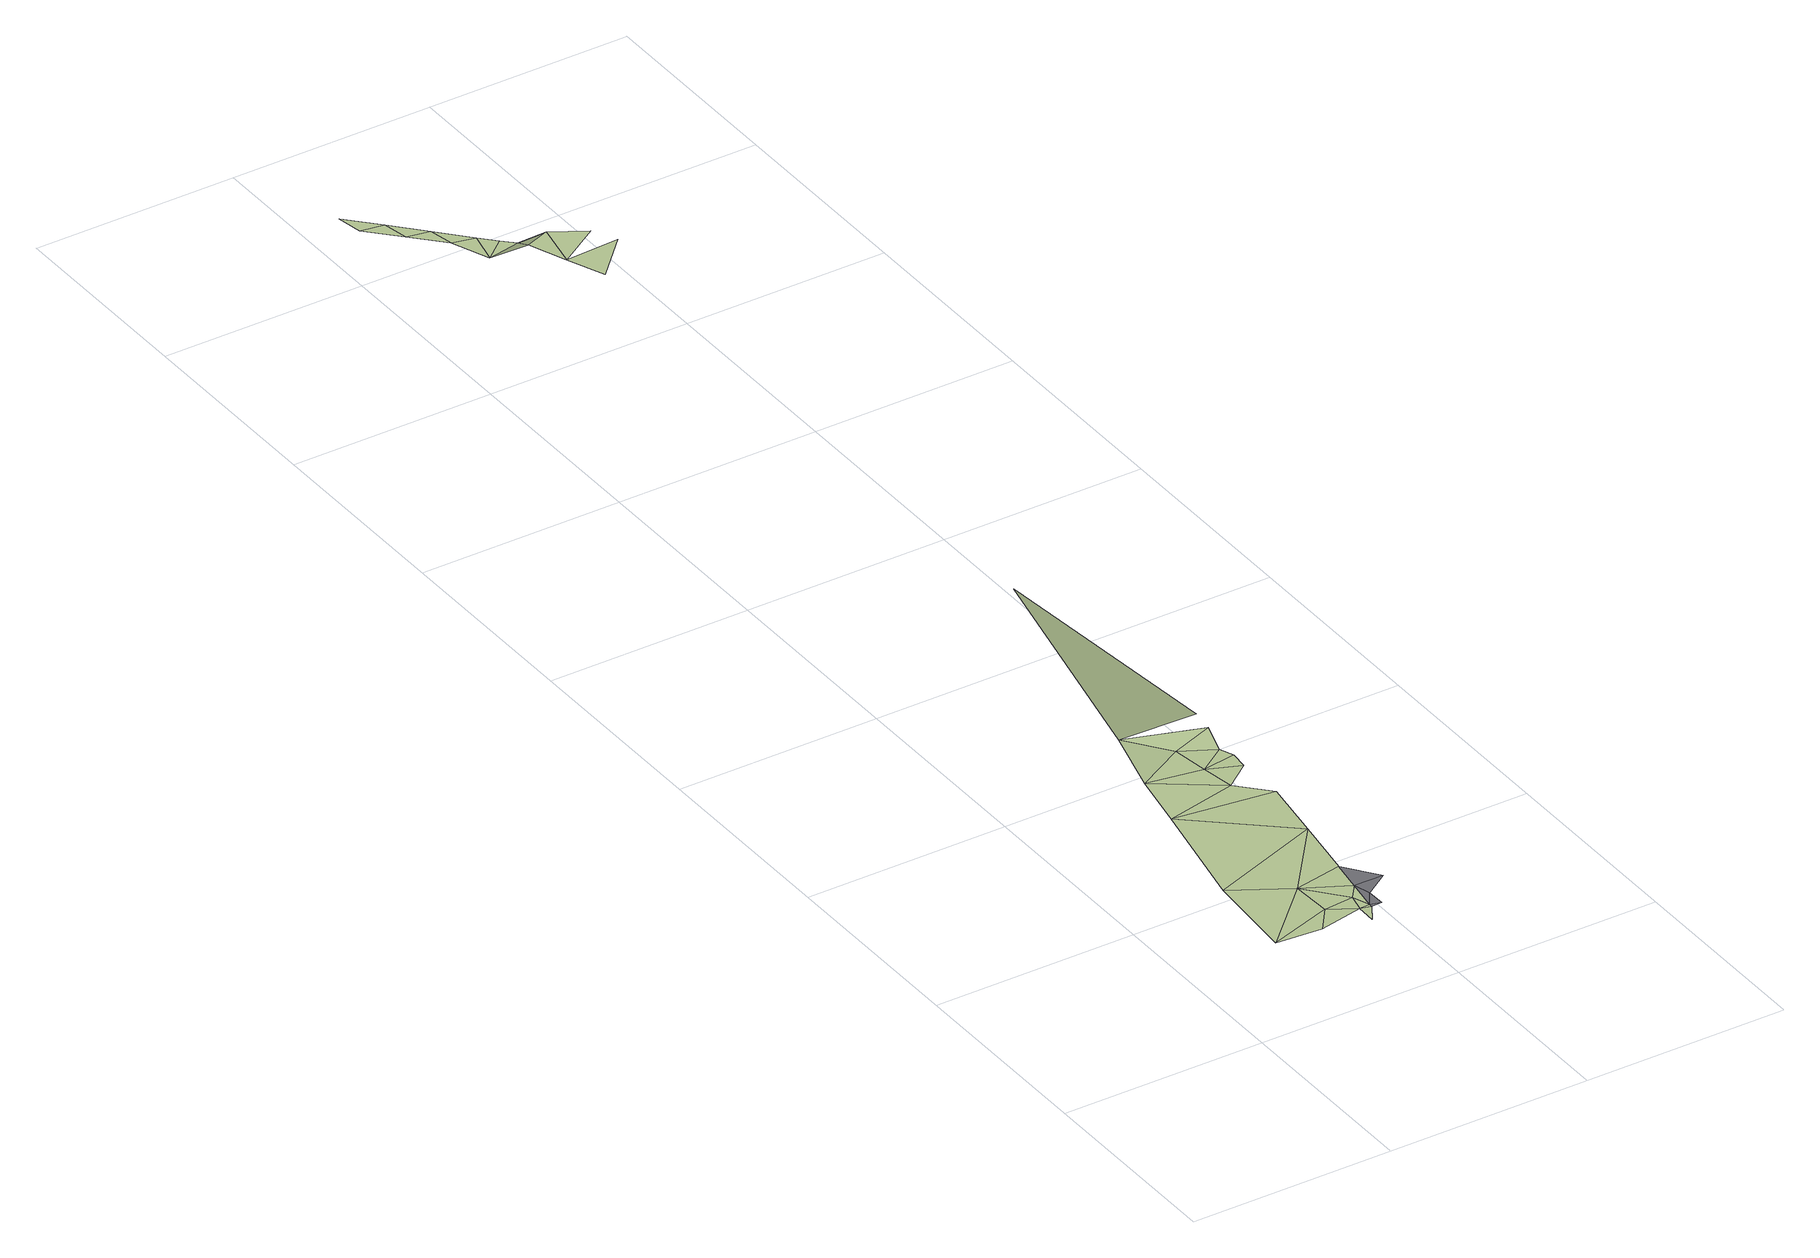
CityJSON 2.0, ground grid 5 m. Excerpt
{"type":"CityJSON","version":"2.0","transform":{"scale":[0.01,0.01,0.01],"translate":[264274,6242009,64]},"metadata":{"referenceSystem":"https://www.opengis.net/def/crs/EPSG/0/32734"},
"CityObjects":{
"terrain1":{"type":"TINRelief","geometry":[{"type":"CompositeSurface","lod":"1","boundaries":[[[0,1,2]],[[1,3,4]],[[1,0,3]],[[5,0,2]],[[6,3,0]],[[5,6,0]],[[3,7,4]],[[8,9,5]],[[4,7,10]],[[11,5,9]],[[11,6,5]],[[3,6,12]],[[12,6,11]],[[3,12,13]],[[7,3,13]],[[14,10,15]],[[10,7,16]],[[10,16,15]],[[14,17,18]],[[14,15,19]],[[14,19,17]],[[15,20,19]],[[21,18,17]],[[17,19,22]],[[20,23,19]],[[22,19,23]],[[22,21,17]],[[24,18,21]],[[25,26,18]],[[27,28,29]],[[28,27,30]],[[31,28,30]],[[32,31,30]],[[33,31,32]],[[33,32,34]],[[34,35,36]],[[37,38,35]],[[33,34,39]],[[36,39,34]],[[35,38,36]],[[40,37,41]],[[38,37,42]],[[36,38,43]],[[44,43,38]]]}]},
"road1":{"type":"Road","attributes":{"highway":"tertiary","name":"Upper Roodebloem Road","surface":"asphalt","lanes":1,"width":2.2,"oneway":"yes"},"geometry":[{"type":"MultiSurface","lod":"1","boundaries":[[[11,9,45]],[[45,46,11]],[[12,11,46]],[[47,12,46]],[[12,47,13]]]}]}
},
"vertices":[
[262,156,210],[104,104,210],[217,95,210],[258,256,210],[122,335,210],[327,118,210],[337,163,210],[402,436,210],[326,69,210],[353,111,210],[180,627,210],[354,120,210],[366,199,210],[378,278,210],[209,774,210],[357,667,210],[426,594,210],[332,841,210],[238,920,230],[344,749,210],[423,716,210],[424,856,230],[413,796,210],[427,762,210],[518,957,50],[581,1143,50],[354,1505,250],[89,3643,80],[145,3632,80],[77,3705,80],[157,3570,80],[213,3558,80],[226,3497,80],[281,3485,80],[263,3404,80],[301,3312,150],[344,3419,80],[338,3219,150],[360,3333,150],[315,3448,80],[472,3226,150],[375,3126,150],[441,3285,150],[376,3394,80],[410,3371,80],
[379,113,210],[378,157,210],[439,198,210]
]}
